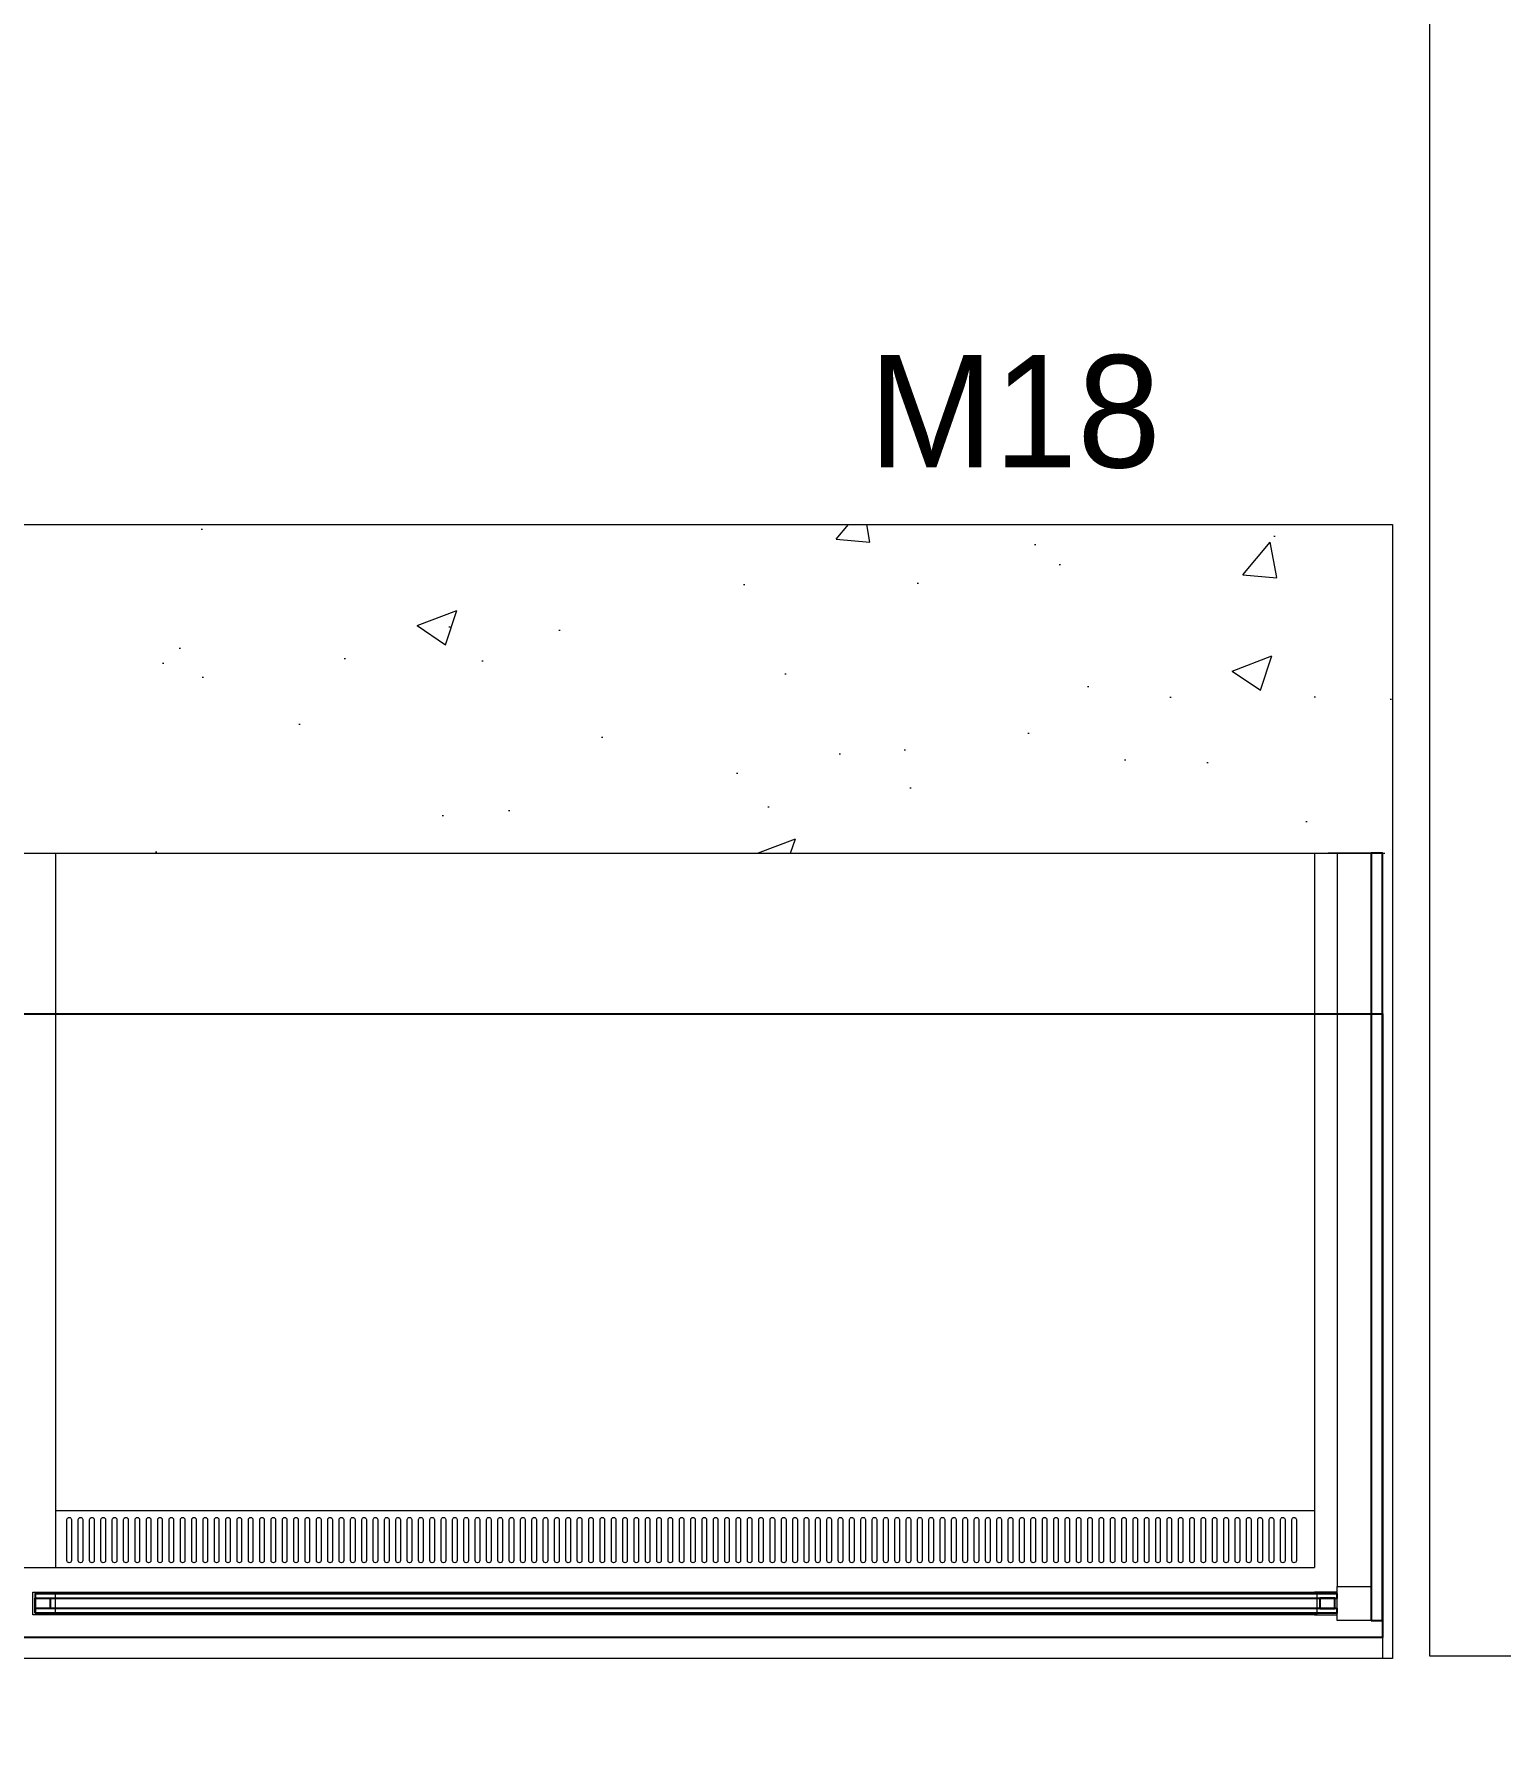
# Model space of a CAD drawing. Header units: centimetres. Extents: x -72470 to -43129, y -18750 to -16337.
# Drawn here: x -62483.6 to -62354.3, y -17311.1 to -17161.1 of the extents above; entities that cross this region are included whole.
import ezdxf

# ---------------------------------------------------------------- set-up
doc = ezdxf.new("R2010")
doc.units = ezdxf.units.CM
doc.header["$MEASUREMENT"] = 0
doc.linetypes.add('DUZ', pattern=[0])
doc.layers.get('0').update_dxf_attribs({"linetype": 'DUZ', "lineweight": 0})
doc.layers.get('Defpoints').update_dxf_attribs({"lineweight": 0})
doc.layers.add('11-021_500-BLOK B-str_zemin_kat$0$2DTARAMA1', color=253, linetype='Continuous')
doc.layers.add('CAM', color=4, linetype='Continuous')
doc.layers.add('M-OLCU-IC', color=155, linetype='Continuous', lineweight=0)
doc.layers.add('TEFRIS', color=30, linetype='Continuous', lineweight=9)
doc.styles.add('ARIAL', font='arial.ttf', dxfattribs={"width": 0.6})
doc.styles.add('TAKSİM', font='GOTHIC.TTF', dxfattribs={"height": 20})
doc.dimstyles.new('E_100', dxfattribs={"dimtxt": 10, "dimasz": 10, "dimexe": 5, "dimexo": 30, "dimgap": 3, "dimtad": 1, "dimtoh": 1, "dimdec": 0, "dimzin": 12, "dimdsep": 46, "dimtxsty": 'ARIAL', "dimblk": 'OBLIQUE', "dimcen": 5, "dimdle": 1, "dimclrt": 256, "dimadec": 0, "dimazin": 3, "dimtfac": 1, "dimtdec": 0, "dimtofl": 0, "dimtmove": 2, "dimatfit": 3, "dimldrblk": 'OBLIQUE', "dimfxl": 5, "dimtolj": 1, "dimtzin": 0, "dimarcsym": 0})

# ---------------------------------------------------------------- blocks, each defined once
blk = doc.blocks.new('_OBLIQUE')
at = {"layer": 'M-OLCU-IC', "linetype": 'ByBlock'}
for p, q in [((-0.5, -0.5), (0.5, 0.5)), ((0, 0), (0, 0))]:
    blk.add_line(p, q, dxfattribs=at)
blk = doc.blocks.new('*D84')
at = {"color": 0, "linetype": 'Continuous', "lineweight": -2, "transparency": 16777216}
for p, q in [((-63025.86, -17334.35), (-63025.86, -17342.57)), ((-61102.81, -17334.35), (-61102.81, -17342.57)), ((-63026.86, -17337.57), (-61101.81, -17337.57))]:
    blk.add_line(p, q, dxfattribs=at)
at = {"layer": 'Defpoints', "color": 0, "linetype": 'Continuous', "transparency": 16777216}
for p in [(-63025.86, -17304.35), (-61102.81, -17304.35), (-61102.81, -17337.57)]:
    blk.add_point(p, dxfattribs=at)
at = {"color": 0, "linetype": 'Continuous', "lineweight": -2, "transparency": 16777216, "xscale": 10, "yscale": 10, "zscale": 10, "rotation": 180}
blk.add_blockref('_OBLIQUE', (-63025.86, -17337.57), dxfattribs=at)
at = {"color": 0, "linetype": 'Continuous', "lineweight": -2, "transparency": 16777216, "xscale": 10, "yscale": 10, "zscale": 10}
blk.add_blockref('_OBLIQUE', (-61102.81, -17337.57), dxfattribs=at)
at = {"linetype": 'Continuous', "transparency": 16777216, "insert": (-62064.34, -17329.46), "char_height": 10, "attachment_point": 5, "style": 'ARIAL'}
blk.add_mtext('\\A1;1923', dxfattribs=at)

msp = doc.modelspace()

# ---------------------------------------------------------------- hatches: boundary and pattern name
h = msp.add_hatch()
h.set_pattern_fill('AR-CONC', color=256, scale=5)
h.set_pattern_definition([(50, (-96.998, -12.02), (35.863009, -3.137607), [3.75, -41.25]), (355, (-96.998, -12.02), (-6.937567, 37.609607), [3, -33]), (100.451444, (-94.01, -12.28), (28.925442, 34.472), [3.18701, -35.057106]), (46.1842, (-97, -2.02), (53.362067, -8.275964), [5.625, -61.875]), (96.63564, (-92.55, -2.71), (46.733097, 48.70593), [4.780517, -52.58569]), (351.18416, (-97, -2.02), (46.733097, 48.70593), [4.5, -49.5]), (21, (-91.998, -4.52), (29.845353, -20.130945), [3.75, -41.25]), (326, (-91.998, -4.52), (12.165767, 36.257502), [3, -33]), (71.451445, (-89.51, -6.198), (42.011119, 16.126558), [3.18701, -35.057106]), (37.5, (-96.998, -12.02), (0.6079928, 16.6446927), [0, -32.6, 0, -33.5, 0, -33.125]), (7.5, (-96.998, -12.02), (13.153477, 19.7205856), [0, -19.1, 0, -31.85, 0, -12.625]), (327.5, (-108.148, -12.02), (26.6911218, -1.1277436), [0, -12.5, 0, -39, 0, -51.75]), (317.5, (-113.148, -12.02), (29.1593085, 5.005249), [0, -16.25, 0, -25.9, 0, -36.75])])
h.paths.add_polyline_path([(-62363.86, -17204.37), (-62487.74, -17204.37), (-62487.74, -17233.37), (-62364.74, -17233.37), (-62364.74, -17301.02), (-62364.74, -17302.52), (-62364.74, -17304.37), (-62363.86, -17304.37)])
at = {"layer": '11-021_500-BLOK B-str_zemin_kat$0$2DTARAMA1'}
h = msp.add_hatch(dxfattribs=at)
h.set_pattern_fill('ANSI33', color=256, scale=100)
h.set_pattern_definition([(45, (-421164.15, -192690.207), (-17.6776695, 17.6776695), []), (45, (-421146.472, -192690.207), (-17.6776695, 17.6776695), [12.5, -6.25])])
edge = h.paths.add_edge_path()
edge.add_arc((-61102.81, -17219.44), 40, 0, 360)
edge = h.paths.add_edge_path()
edge.add_arc((-61942.81, -17219.44), 40, 0, 360)
edge = h.paths.add_edge_path()
edge.add_arc((-62782.81, -17219.44), 40, 0, 360)
edge = h.paths.add_edge_path()
edge.add_arc((-63622.81, -17219.44), 40, 0, 360)
h.paths.add_polyline_path([(-62490.34, -17053.77), (-62316.58, -17053.77), (-62316.58, -17007.82), (-62490.34, -17007.82)], flags=9)
h.paths.add_polyline_path([(-61637.13, -17053.8), (-61463.37, -17053.8), (-61463.37, -17007.82), (-61637.13, -17007.82)], flags=9)
h.paths.add_polyline_path([(-63330.35, -17053.8), (-63175.23, -17053.8), (-63175.23, -17007.82), (-63330.35, -17007.82)], flags=9)
edge = h.paths.add_edge_path()
edge.add_arc((-64462.81, -17219.44), 40, 0, 360)
edge = h.paths.add_edge_path()
edge.add_arc((-62782.81, -18059.44), 40, 0, 360)
edge = h.paths.add_edge_path()
edge.add_arc((-61942.81, -18059.44), 40, 0, 360)
edge = h.paths.add_edge_path()
edge.add_arc((-61102.81, -18059.44), 40, 0, 360)

# ---------------------------------------------------------------- linework, layer by layer
for p, q in [((-62487.74, -17233.37), (-62364.54, -17233.37)), ((-62481.74, -17233.37), (-62481.74, -17296.37)), ((-62370.74, -17233.37), (-62370.74, -17296.37)), ((-62364.74, -17233.37), (-62369.54, -17233.37)), ((-62364.74, -17233.37), (-62369.54, -17233.37)), ((-62365.74, -17233.37), (-62365.74, -17301.02)), ((-62364.74, -17249.37), (-62364.74, -17304.37)), ((-62370.74, -17291.37), (-62481.74, -17291.37)), ((-62487.74, -17296.37), (-62370.74, -17296.37))]:
    msp.add_line(p, q)
at = {"color": 7, "lineweight": 0}
for p, q in [((-62487.74, -17233.37), (-62364.54, -17233.37)), ((-62364.74, -17233.37), (-62369.54, -17233.37)), ((-62364.74, -17233.37), (-62369.54, -17233.37))]:
    msp.add_line(p, q, dxfattribs=at)
for points in [[(-62368.74, -17298.02), (-62365.73, -17298.02), (-62365.73, -17233.37), (-62368.74, -17233.37)], [(-62481.74, -17298.52), (-62370.54, -17298.52), (-62370.54, -17300.52), (-62481.74, -17300.52)]]:
    msp.add_lwpolyline(points, close=True)
for points in [[(-62480.74, -17295.74), (-62480.74, -17292.14, -0.414214), (-62480.54, -17291.94), (-62480.54, -17291.94, -0.414214), (-62480.34, -17292.14), (-62480.34, -17295.74, -0.414214), (-62480.54, -17295.94), (-62480.54, -17295.94, -0.414214)], [(-62479.74, -17295.74), (-62479.74, -17292.14, -0.414214), (-62479.54, -17291.94), (-62479.54, -17291.94, -0.414214), (-62479.34, -17292.14), (-62479.34, -17295.74, -0.414214), (-62479.54, -17295.94), (-62479.54, -17295.94, -0.414214)], [(-62478.74, -17295.74), (-62478.74, -17292.14, -0.414214), (-62478.54, -17291.94), (-62478.54, -17291.94, -0.414214), (-62478.34, -17292.14), (-62478.34, -17295.74, -0.414214), (-62478.54, -17295.94), (-62478.54, -17295.94, -0.414214)], [(-62477.74, -17295.74), (-62477.74, -17292.14, -0.414214), (-62477.54, -17291.94), (-62477.54, -17291.94, -0.414214), (-62477.34, -17292.14), (-62477.34, -17295.74, -0.414214), (-62477.54, -17295.94), (-62477.54, -17295.94, -0.414214)], [(-62476.74, -17295.74), (-62476.74, -17292.14, -0.414214), (-62476.54, -17291.94), (-62476.54, -17291.94, -0.414214), (-62476.34, -17292.14), (-62476.34, -17295.74, -0.414214), (-62476.54, -17295.94), (-62476.54, -17295.94, -0.414214)], [(-62475.74, -17295.74), (-62475.74, -17292.14, -0.414214), (-62475.54, -17291.94), (-62475.54, -17291.94, -0.414214), (-62475.34, -17292.14), (-62475.34, -17295.74, -0.414214), (-62475.54, -17295.94), (-62475.54, -17295.94, -0.414214)], [(-62474.74, -17295.74), (-62474.74, -17292.14, -0.414214), (-62474.54, -17291.94), (-62474.54, -17291.94, -0.414214), (-62474.34, -17292.14), (-62474.34, -17295.74, -0.414214), (-62474.54, -17295.94), (-62474.54, -17295.94, -0.414214)], [(-62473.74, -17295.74), (-62473.74, -17292.14, -0.414214), (-62473.54, -17291.94), (-62473.54, -17291.94, -0.414214), (-62473.34, -17292.14), (-62473.34, -17295.74, -0.414214), (-62473.54, -17295.94), (-62473.54, -17295.94, -0.414214)], [(-62472.74, -17295.74), (-62472.74, -17292.14, -0.414214), (-62472.54, -17291.94), (-62472.54, -17291.94, -0.414214), (-62472.34, -17292.14), (-62472.34, -17295.74, -0.414214), (-62472.54, -17295.94), (-62472.54, -17295.94, -0.414214)], [(-62471.74, -17295.74), (-62471.74, -17292.14, -0.414214), (-62471.54, -17291.94), (-62471.54, -17291.94, -0.414214), (-62471.34, -17292.14), (-62471.34, -17295.74, -0.414214), (-62471.54, -17295.94), (-62471.54, -17295.94, -0.414214)], [(-62470.74, -17295.74), (-62470.74, -17292.14, -0.414214), (-62470.54, -17291.94), (-62470.54, -17291.94, -0.414214), (-62470.34, -17292.14), (-62470.34, -17295.74, -0.414214), (-62470.54, -17295.94), (-62470.54, -17295.94, -0.414214)], [(-62469.74, -17295.74), (-62469.74, -17292.14, -0.414214), (-62469.54, -17291.94), (-62469.54, -17291.94, -0.414214), (-62469.34, -17292.14), (-62469.34, -17295.74, -0.414214), (-62469.54, -17295.94), (-62469.54, -17295.94, -0.414214)], [(-62468.74, -17295.74), (-62468.74, -17292.14, -0.414214), (-62468.54, -17291.94), (-62468.54, -17291.94, -0.414214), (-62468.34, -17292.14), (-62468.34, -17295.74, -0.414214), (-62468.54, -17295.94), (-62468.54, -17295.94, -0.414214)], [(-62467.74, -17295.74), (-62467.74, -17292.14, -0.414214), (-62467.54, -17291.94), (-62467.54, -17291.94, -0.414214), (-62467.34, -17292.14), (-62467.34, -17295.74, -0.414214), (-62467.54, -17295.94), (-62467.54, -17295.94, -0.414214)], [(-62466.74, -17295.74), (-62466.74, -17292.14, -0.414214), (-62466.54, -17291.94), (-62466.54, -17291.94, -0.414214), (-62466.34, -17292.14), (-62466.34, -17295.74, -0.414214), (-62466.54, -17295.94), (-62466.54, -17295.94, -0.414214)], [(-62465.74, -17295.74), (-62465.74, -17292.14, -0.414214), (-62465.54, -17291.94), (-62465.54, -17291.94, -0.414214), (-62465.34, -17292.14), (-62465.34, -17295.74, -0.414214), (-62465.54, -17295.94), (-62465.54, -17295.94, -0.414214)], [(-62464.74, -17295.74), (-62464.74, -17292.14, -0.414214), (-62464.54, -17291.94), (-62464.54, -17291.94, -0.414214), (-62464.34, -17292.14), (-62464.34, -17295.74, -0.414214), (-62464.54, -17295.94), (-62464.54, -17295.94, -0.414214)], [(-62463.74, -17295.74), (-62463.74, -17292.14, -0.414214), (-62463.54, -17291.94), (-62463.54, -17291.94, -0.414214), (-62463.34, -17292.14), (-62463.34, -17295.74, -0.414214), (-62463.54, -17295.94), (-62463.54, -17295.94, -0.414214)], [(-62462.74, -17295.74), (-62462.74, -17292.14, -0.414214), (-62462.54, -17291.94), (-62462.54, -17291.94, -0.414214), (-62462.34, -17292.14), (-62462.34, -17295.74, -0.414214), (-62462.54, -17295.94), (-62462.54, -17295.94, -0.414214)], [(-62461.74, -17295.74), (-62461.74, -17292.14, -0.414214), (-62461.54, -17291.94), (-62461.54, -17291.94, -0.414214), (-62461.34, -17292.14), (-62461.34, -17295.74, -0.414214), (-62461.54, -17295.94), (-62461.54, -17295.94, -0.414214)], [(-62460.74, -17295.74), (-62460.74, -17292.14, -0.414214), (-62460.54, -17291.94), (-62460.54, -17291.94, -0.414214), (-62460.34, -17292.14), (-62460.34, -17295.74, -0.414214), (-62460.54, -17295.94), (-62460.54, -17295.94, -0.414214)], [(-62459.74, -17295.74), (-62459.74, -17292.14, -0.414214), (-62459.54, -17291.94), (-62459.54, -17291.94, -0.414214), (-62459.34, -17292.14), (-62459.34, -17295.74, -0.414214), (-62459.54, -17295.94), (-62459.54, -17295.94, -0.414214)], [(-62458.74, -17295.74), (-62458.74, -17292.14, -0.414214), (-62458.54, -17291.94), (-62458.54, -17291.94, -0.414214), (-62458.34, -17292.14), (-62458.34, -17295.74, -0.414214), (-62458.54, -17295.94), (-62458.54, -17295.94, -0.414214)], [(-62457.74, -17295.74), (-62457.74, -17292.14, -0.414214), (-62457.54, -17291.94), (-62457.54, -17291.94, -0.414214), (-62457.34, -17292.14), (-62457.34, -17295.74, -0.414214), (-62457.54, -17295.94), (-62457.54, -17295.94, -0.414214)], [(-62456.74, -17295.74), (-62456.74, -17292.14, -0.414214), (-62456.54, -17291.94), (-62456.54, -17291.94, -0.414214), (-62456.34, -17292.14), (-62456.34, -17295.74, -0.414214), (-62456.54, -17295.94), (-62456.54, -17295.94, -0.414214)], [(-62455.74, -17295.74), (-62455.74, -17292.14, -0.414214), (-62455.54, -17291.94), (-62455.54, -17291.94, -0.414214), (-62455.34, -17292.14), (-62455.34, -17295.74, -0.414214), (-62455.54, -17295.94), (-62455.54, -17295.94, -0.414214)], [(-62454.74, -17295.74), (-62454.74, -17292.14, -0.414214), (-62454.54, -17291.94), (-62454.54, -17291.94, -0.414214), (-62454.34, -17292.14), (-62454.34, -17295.74, -0.414214), (-62454.54, -17295.94), (-62454.54, -17295.94, -0.414214)], [(-62453.74, -17295.74), (-62453.74, -17292.14, -0.414214), (-62453.54, -17291.94), (-62453.54, -17291.94, -0.414214), (-62453.34, -17292.14), (-62453.34, -17295.74, -0.414214), (-62453.54, -17295.94), (-62453.54, -17295.94, -0.414214)], [(-62452.74, -17295.74), (-62452.74, -17292.14, -0.414214), (-62452.54, -17291.94), (-62452.54, -17291.94, -0.414214), (-62452.34, -17292.14), (-62452.34, -17295.74, -0.414214), (-62452.54, -17295.94), (-62452.54, -17295.94, -0.414214)], [(-62451.74, -17295.74), (-62451.74, -17292.14, -0.414214), (-62451.54, -17291.94), (-62451.54, -17291.94, -0.414214), (-62451.34, -17292.14), (-62451.34, -17295.74, -0.414214), (-62451.54, -17295.94), (-62451.54, -17295.94, -0.414214)], [(-62450.74, -17295.74), (-62450.74, -17292.14, -0.414214), (-62450.54, -17291.94), (-62450.54, -17291.94, -0.414214), (-62450.34, -17292.14), (-62450.34, -17295.74, -0.414214), (-62450.54, -17295.94), (-62450.54, -17295.94, -0.414214)], [(-62449.74, -17295.74), (-62449.74, -17292.14, -0.414214), (-62449.54, -17291.94), (-62449.54, -17291.94, -0.414214), (-62449.34, -17292.14), (-62449.34, -17295.74, -0.414214), (-62449.54, -17295.94), (-62449.54, -17295.94, -0.414214)], [(-62448.74, -17295.74), (-62448.74, -17292.14, -0.414214), (-62448.54, -17291.94), (-62448.54, -17291.94, -0.414214), (-62448.34, -17292.14), (-62448.34, -17295.74, -0.414214), (-62448.54, -17295.94), (-62448.54, -17295.94, -0.414214)], [(-62447.74, -17295.74), (-62447.74, -17292.14, -0.414214), (-62447.54, -17291.94), (-62447.54, -17291.94, -0.414214), (-62447.34, -17292.14), (-62447.34, -17295.74, -0.414214), (-62447.54, -17295.94), (-62447.54, -17295.94, -0.414214)], [(-62446.74, -17295.74), (-62446.74, -17292.14, -0.414214), (-62446.54, -17291.94), (-62446.54, -17291.94, -0.414214), (-62446.34, -17292.14), (-62446.34, -17295.74, -0.414214), (-62446.54, -17295.94), (-62446.54, -17295.94, -0.414214)], [(-62445.74, -17295.74), (-62445.74, -17292.14, -0.414214), (-62445.54, -17291.94), (-62445.54, -17291.94, -0.414214), (-62445.34, -17292.14), (-62445.34, -17295.74, -0.414214), (-62445.54, -17295.94), (-62445.54, -17295.94, -0.414214)], [(-62444.74, -17295.74), (-62444.74, -17292.14, -0.414214), (-62444.54, -17291.94), (-62444.54, -17291.94, -0.414214), (-62444.34, -17292.14), (-62444.34, -17295.74, -0.414214), (-62444.54, -17295.94), (-62444.54, -17295.94, -0.414214)], [(-62443.74, -17295.74), (-62443.74, -17292.14, -0.414214), (-62443.54, -17291.94), (-62443.54, -17291.94, -0.414214), (-62443.34, -17292.14), (-62443.34, -17295.74, -0.414214), (-62443.54, -17295.94), (-62443.54, -17295.94, -0.414214)], [(-62442.74, -17295.74), (-62442.74, -17292.14, -0.414214), (-62442.54, -17291.94), (-62442.54, -17291.94, -0.414214), (-62442.34, -17292.14), (-62442.34, -17295.74, -0.414214), (-62442.54, -17295.94), (-62442.54, -17295.94, -0.414214)], [(-62441.74, -17295.74), (-62441.74, -17292.14, -0.414214), (-62441.54, -17291.94), (-62441.54, -17291.94, -0.414214), (-62441.34, -17292.14), (-62441.34, -17295.74, -0.414214), (-62441.54, -17295.94), (-62441.54, -17295.94, -0.414214)], [(-62440.74, -17295.74), (-62440.74, -17292.14, -0.414214), (-62440.54, -17291.94), (-62440.54, -17291.94, -0.414214), (-62440.34, -17292.14), (-62440.34, -17295.74, -0.414214), (-62440.54, -17295.94), (-62440.54, -17295.94, -0.414214)], [(-62439.74, -17295.74), (-62439.74, -17292.14, -0.414214), (-62439.54, -17291.94), (-62439.54, -17291.94, -0.414214), (-62439.34, -17292.14), (-62439.34, -17295.74, -0.414214), (-62439.54, -17295.94), (-62439.54, -17295.94, -0.414214)], [(-62438.74, -17295.74), (-62438.74, -17292.14, -0.414214), (-62438.54, -17291.94), (-62438.54, -17291.94, -0.414214), (-62438.34, -17292.14), (-62438.34, -17295.74, -0.414214), (-62438.54, -17295.94), (-62438.54, -17295.94, -0.414214)], [(-62437.74, -17295.74), (-62437.74, -17292.14, -0.414214), (-62437.54, -17291.94), (-62437.54, -17291.94, -0.414214), (-62437.34, -17292.14), (-62437.34, -17295.74, -0.414214), (-62437.54, -17295.94), (-62437.54, -17295.94, -0.414214)], [(-62436.74, -17295.74), (-62436.74, -17292.14, -0.414214), (-62436.54, -17291.94), (-62436.54, -17291.94, -0.414214), (-62436.34, -17292.14), (-62436.34, -17295.74, -0.414214), (-62436.54, -17295.94), (-62436.54, -17295.94, -0.414214)], [(-62435.74, -17295.74), (-62435.74, -17292.14, -0.414214), (-62435.54, -17291.94), (-62435.54, -17291.94, -0.414214), (-62435.34, -17292.14), (-62435.34, -17295.74, -0.414214), (-62435.54, -17295.94), (-62435.54, -17295.94, -0.414214)], [(-62434.74, -17295.74), (-62434.74, -17292.14, -0.414214), (-62434.54, -17291.94), (-62434.54, -17291.94, -0.414214), (-62434.34, -17292.14), (-62434.34, -17295.74, -0.414214), (-62434.54, -17295.94), (-62434.54, -17295.94, -0.414214)], [(-62433.74, -17295.74), (-62433.74, -17292.14, -0.414214), (-62433.54, -17291.94), (-62433.54, -17291.94, -0.414214), (-62433.34, -17292.14), (-62433.34, -17295.74, -0.414214), (-62433.54, -17295.94), (-62433.54, -17295.94, -0.414214)], [(-62432.74, -17295.74), (-62432.74, -17292.14, -0.414214), (-62432.54, -17291.94), (-62432.54, -17291.94, -0.414214), (-62432.34, -17292.14), (-62432.34, -17295.74, -0.414214), (-62432.54, -17295.94), (-62432.54, -17295.94, -0.414214)], [(-62431.74, -17295.74), (-62431.74, -17292.14, -0.414214), (-62431.54, -17291.94), (-62431.54, -17291.94, -0.414214), (-62431.34, -17292.14), (-62431.34, -17295.74, -0.414214), (-62431.54, -17295.94), (-62431.54, -17295.94, -0.414214)], [(-62430.74, -17295.74), (-62430.74, -17292.14, -0.414214), (-62430.54, -17291.94), (-62430.54, -17291.94, -0.414214), (-62430.34, -17292.14), (-62430.34, -17295.74, -0.414214), (-62430.54, -17295.94), (-62430.54, -17295.94, -0.414214)], [(-62429.74, -17295.74), (-62429.74, -17292.14, -0.414214), (-62429.54, -17291.94), (-62429.54, -17291.94, -0.414214), (-62429.34, -17292.14), (-62429.34, -17295.74, -0.414214), (-62429.54, -17295.94), (-62429.54, -17295.94, -0.414214)], [(-62428.74, -17295.74), (-62428.74, -17292.14, -0.414214), (-62428.54, -17291.94), (-62428.54, -17291.94, -0.414214), (-62428.34, -17292.14), (-62428.34, -17295.74, -0.414214), (-62428.54, -17295.94), (-62428.54, -17295.94, -0.414214)], [(-62427.74, -17295.74), (-62427.74, -17292.14, -0.414214), (-62427.54, -17291.94), (-62427.54, -17291.94, -0.414214), (-62427.34, -17292.14), (-62427.34, -17295.74, -0.414214), (-62427.54, -17295.94), (-62427.54, -17295.94, -0.414214)], [(-62426.74, -17295.74), (-62426.74, -17292.14, -0.414214), (-62426.54, -17291.94), (-62426.54, -17291.94, -0.414214), (-62426.34, -17292.14), (-62426.34, -17295.74, -0.414214), (-62426.54, -17295.94), (-62426.54, -17295.94, -0.414214)], [(-62425.74, -17295.74), (-62425.74, -17292.14, -0.414214), (-62425.54, -17291.94), (-62425.54, -17291.94, -0.414214), (-62425.34, -17292.14), (-62425.34, -17295.74, -0.414214), (-62425.54, -17295.94), (-62425.54, -17295.94, -0.414214)], [(-62424.74, -17295.74), (-62424.74, -17292.14, -0.414214), (-62424.54, -17291.94), (-62424.54, -17291.94, -0.414214), (-62424.34, -17292.14), (-62424.34, -17295.74, -0.414214), (-62424.54, -17295.94), (-62424.54, -17295.94, -0.414214)], [(-62423.74, -17295.74), (-62423.74, -17292.14, -0.414214), (-62423.54, -17291.94), (-62423.54, -17291.94, -0.414214), (-62423.34, -17292.14), (-62423.34, -17295.74, -0.414214), (-62423.54, -17295.94), (-62423.54, -17295.94, -0.414214)], [(-62422.74, -17295.74), (-62422.74, -17292.14, -0.414214), (-62422.54, -17291.94), (-62422.54, -17291.94, -0.414214), (-62422.34, -17292.14), (-62422.34, -17295.74, -0.414214), (-62422.54, -17295.94), (-62422.54, -17295.94, -0.414214)], [(-62421.74, -17295.74), (-62421.74, -17292.14, -0.414214), (-62421.54, -17291.94), (-62421.54, -17291.94, -0.414214), (-62421.34, -17292.14), (-62421.34, -17295.74, -0.414214), (-62421.54, -17295.94), (-62421.54, -17295.94, -0.414214)], [(-62420.74, -17295.74), (-62420.74, -17292.14, -0.414214), (-62420.54, -17291.94), (-62420.54, -17291.94, -0.414214), (-62420.34, -17292.14), (-62420.34, -17295.74, -0.414214), (-62420.54, -17295.94), (-62420.54, -17295.94, -0.414214)], [(-62419.74, -17295.74), (-62419.74, -17292.14, -0.414214), (-62419.54, -17291.94), (-62419.54, -17291.94, -0.414214), (-62419.34, -17292.14), (-62419.34, -17295.74, -0.414214), (-62419.54, -17295.94), (-62419.54, -17295.94, -0.414214)], [(-62418.74, -17295.74), (-62418.74, -17292.14, -0.414214), (-62418.54, -17291.94), (-62418.54, -17291.94, -0.414214), (-62418.34, -17292.14), (-62418.34, -17295.74, -0.414214), (-62418.54, -17295.94), (-62418.54, -17295.94, -0.414214)], [(-62417.74, -17295.74), (-62417.74, -17292.14, -0.414214), (-62417.54, -17291.94), (-62417.54, -17291.94, -0.414214), (-62417.34, -17292.14), (-62417.34, -17295.74, -0.414214), (-62417.54, -17295.94), (-62417.54, -17295.94, -0.414214)], [(-62416.74, -17295.74), (-62416.74, -17292.14, -0.414214), (-62416.54, -17291.94), (-62416.54, -17291.94, -0.414214), (-62416.34, -17292.14), (-62416.34, -17295.74, -0.414214), (-62416.54, -17295.94), (-62416.54, -17295.94, -0.414214)], [(-62415.74, -17295.74), (-62415.74, -17292.14, -0.414214), (-62415.54, -17291.94), (-62415.54, -17291.94, -0.414214), (-62415.34, -17292.14), (-62415.34, -17295.74, -0.414214), (-62415.54, -17295.94), (-62415.54, -17295.94, -0.414214)], [(-62414.74, -17295.74), (-62414.74, -17292.14, -0.414214), (-62414.54, -17291.94), (-62414.54, -17291.94, -0.414214), (-62414.34, -17292.14), (-62414.34, -17295.74, -0.414214), (-62414.54, -17295.94), (-62414.54, -17295.94, -0.414214)], [(-62413.74, -17295.74), (-62413.74, -17292.14, -0.414214), (-62413.54, -17291.94), (-62413.54, -17291.94, -0.414214), (-62413.34, -17292.14), (-62413.34, -17295.74, -0.414214), (-62413.54, -17295.94), (-62413.54, -17295.94, -0.414214)], [(-62412.74, -17295.74), (-62412.74, -17292.14, -0.414214), (-62412.54, -17291.94), (-62412.54, -17291.94, -0.414214), (-62412.34, -17292.14), (-62412.34, -17295.74, -0.414214), (-62412.54, -17295.94), (-62412.54, -17295.94, -0.414214)], [(-62411.74, -17295.74), (-62411.74, -17292.14, -0.414214), (-62411.54, -17291.94), (-62411.54, -17291.94, -0.414214), (-62411.34, -17292.14), (-62411.34, -17295.74, -0.414214), (-62411.54, -17295.94), (-62411.54, -17295.94, -0.414214)], [(-62410.74, -17295.74), (-62410.74, -17292.14, -0.414214), (-62410.54, -17291.94), (-62410.54, -17291.94, -0.414214), (-62410.34, -17292.14), (-62410.34, -17295.74, -0.414214), (-62410.54, -17295.94), (-62410.54, -17295.94, -0.414214)], [(-62409.74, -17295.74), (-62409.74, -17292.14, -0.414214), (-62409.54, -17291.94), (-62409.54, -17291.94, -0.414214), (-62409.34, -17292.14), (-62409.34, -17295.74, -0.414214), (-62409.54, -17295.94), (-62409.54, -17295.94, -0.414214)], [(-62408.74, -17295.74), (-62408.74, -17292.14, -0.414214), (-62408.54, -17291.94), (-62408.54, -17291.94, -0.414214), (-62408.34, -17292.14), (-62408.34, -17295.74, -0.414214), (-62408.54, -17295.94), (-62408.54, -17295.94, -0.414214)], [(-62407.74, -17295.74), (-62407.74, -17292.14, -0.414214), (-62407.54, -17291.94), (-62407.54, -17291.94, -0.414214), (-62407.34, -17292.14), (-62407.34, -17295.74, -0.414214), (-62407.54, -17295.94), (-62407.54, -17295.94, -0.414214)], [(-62406.74, -17295.74), (-62406.74, -17292.14, -0.414214), (-62406.54, -17291.94), (-62406.54, -17291.94, -0.414214), (-62406.34, -17292.14), (-62406.34, -17295.74, -0.414214), (-62406.54, -17295.94), (-62406.54, -17295.94, -0.414214)], [(-62405.74, -17295.74), (-62405.74, -17292.14, -0.414214), (-62405.54, -17291.94), (-62405.54, -17291.94, -0.414214), (-62405.34, -17292.14), (-62405.34, -17295.74, -0.414214), (-62405.54, -17295.94), (-62405.54, -17295.94, -0.414214)], [(-62404.74, -17295.74), (-62404.74, -17292.14, -0.414214), (-62404.54, -17291.94), (-62404.54, -17291.94, -0.414214), (-62404.34, -17292.14), (-62404.34, -17295.74, -0.414214), (-62404.54, -17295.94), (-62404.54, -17295.94, -0.414214)], [(-62403.74, -17295.74), (-62403.74, -17292.14, -0.414214), (-62403.54, -17291.94), (-62403.54, -17291.94, -0.414214), (-62403.34, -17292.14), (-62403.34, -17295.74, -0.414214), (-62403.54, -17295.94), (-62403.54, -17295.94, -0.414214)], [(-62402.74, -17295.74), (-62402.74, -17292.14, -0.414214), (-62402.54, -17291.94), (-62402.54, -17291.94, -0.414214), (-62402.34, -17292.14), (-62402.34, -17295.74, -0.414214), (-62402.54, -17295.94), (-62402.54, -17295.94, -0.414214)], [(-62401.74, -17295.74), (-62401.74, -17292.14, -0.414214), (-62401.54, -17291.94), (-62401.54, -17291.94, -0.414214), (-62401.34, -17292.14), (-62401.34, -17295.74, -0.414214), (-62401.54, -17295.94), (-62401.54, -17295.94, -0.414214)], [(-62400.74, -17295.74), (-62400.74, -17292.14, -0.414214), (-62400.54, -17291.94), (-62400.54, -17291.94, -0.414214), (-62400.34, -17292.14), (-62400.34, -17295.74, -0.414214), (-62400.54, -17295.94), (-62400.54, -17295.94, -0.414214)], [(-62399.74, -17295.74), (-62399.74, -17292.14, -0.414214), (-62399.54, -17291.94), (-62399.54, -17291.94, -0.414214), (-62399.34, -17292.14), (-62399.34, -17295.74, -0.414214), (-62399.54, -17295.94), (-62399.54, -17295.94, -0.414214)], [(-62398.74, -17295.74), (-62398.74, -17292.14, -0.414214), (-62398.54, -17291.94), (-62398.54, -17291.94, -0.414214), (-62398.34, -17292.14), (-62398.34, -17295.74, -0.414214), (-62398.54, -17295.94), (-62398.54, -17295.94, -0.414214)], [(-62397.74, -17295.74), (-62397.74, -17292.14, -0.414214), (-62397.54, -17291.94), (-62397.54, -17291.94, -0.414214), (-62397.34, -17292.14), (-62397.34, -17295.74, -0.414214), (-62397.54, -17295.94), (-62397.54, -17295.94, -0.414214)], [(-62396.74, -17295.74), (-62396.74, -17292.14, -0.414214), (-62396.54, -17291.94), (-62396.54, -17291.94, -0.414214), (-62396.34, -17292.14), (-62396.34, -17295.74, -0.414214), (-62396.54, -17295.94), (-62396.54, -17295.94, -0.414214)], [(-62395.74, -17295.74), (-62395.74, -17292.14, -0.414214), (-62395.54, -17291.94), (-62395.54, -17291.94, -0.414214), (-62395.34, -17292.14), (-62395.34, -17295.74, -0.414214), (-62395.54, -17295.94), (-62395.54, -17295.94, -0.414214)], [(-62394.74, -17295.74), (-62394.74, -17292.14, -0.414214), (-62394.54, -17291.94), (-62394.54, -17291.94, -0.414214), (-62394.34, -17292.14), (-62394.34, -17295.74, -0.414214), (-62394.54, -17295.94), (-62394.54, -17295.94, -0.414214)], [(-62393.74, -17295.74), (-62393.74, -17292.14, -0.414214), (-62393.54, -17291.94), (-62393.54, -17291.94, -0.414214), (-62393.34, -17292.14), (-62393.34, -17295.74, -0.414214), (-62393.54, -17295.94), (-62393.54, -17295.94, -0.414214)], [(-62392.74, -17295.74), (-62392.74, -17292.14, -0.414214), (-62392.54, -17291.94), (-62392.54, -17291.94, -0.414214), (-62392.34, -17292.14), (-62392.34, -17295.74, -0.414214), (-62392.54, -17295.94), (-62392.54, -17295.94, -0.414214)], [(-62391.74, -17295.74), (-62391.74, -17292.14, -0.414214), (-62391.54, -17291.94), (-62391.54, -17291.94, -0.414214), (-62391.34, -17292.14), (-62391.34, -17295.74, -0.414214), (-62391.54, -17295.94), (-62391.54, -17295.94, -0.414214)], [(-62390.74, -17295.74), (-62390.74, -17292.14, -0.414214), (-62390.54, -17291.94), (-62390.54, -17291.94, -0.414214), (-62390.34, -17292.14), (-62390.34, -17295.74, -0.414214), (-62390.54, -17295.94), (-62390.54, -17295.94, -0.414214)], [(-62389.74, -17295.74), (-62389.74, -17292.14, -0.414214), (-62389.54, -17291.94), (-62389.54, -17291.94, -0.414214), (-62389.34, -17292.14), (-62389.34, -17295.74, -0.414214), (-62389.54, -17295.94), (-62389.54, -17295.94, -0.414214)], [(-62388.74, -17295.74), (-62388.74, -17292.14, -0.414214), (-62388.54, -17291.94), (-62388.54, -17291.94, -0.414214), (-62388.34, -17292.14), (-62388.34, -17295.74, -0.414214), (-62388.54, -17295.94), (-62388.54, -17295.94, -0.414214)], [(-62387.74, -17295.74), (-62387.74, -17292.14, -0.414214), (-62387.54, -17291.94), (-62387.54, -17291.94, -0.414214), (-62387.34, -17292.14), (-62387.34, -17295.74, -0.414214), (-62387.54, -17295.94), (-62387.54, -17295.94, -0.414214)], [(-62386.74, -17295.74), (-62386.74, -17292.14, -0.414214), (-62386.54, -17291.94), (-62386.54, -17291.94, -0.414214), (-62386.34, -17292.14), (-62386.34, -17295.74, -0.414214), (-62386.54, -17295.94), (-62386.54, -17295.94, -0.414214)], [(-62385.74, -17295.74), (-62385.74, -17292.14, -0.414214), (-62385.54, -17291.94), (-62385.54, -17291.94, -0.414214), (-62385.34, -17292.14), (-62385.34, -17295.74, -0.414214), (-62385.54, -17295.94), (-62385.54, -17295.94, -0.414214)], [(-62384.74, -17295.74), (-62384.74, -17292.14, -0.414214), (-62384.54, -17291.94), (-62384.54, -17291.94, -0.414214), (-62384.34, -17292.14), (-62384.34, -17295.74, -0.414214), (-62384.54, -17295.94), (-62384.54, -17295.94, -0.414214)], [(-62383.74, -17295.74), (-62383.74, -17292.14, -0.414214), (-62383.54, -17291.94), (-62383.54, -17291.94, -0.414214), (-62383.34, -17292.14), (-62383.34, -17295.74, -0.414214), (-62383.54, -17295.94), (-62383.54, -17295.94, -0.414214)], [(-62382.74, -17295.74), (-62382.74, -17292.14, -0.414214), (-62382.54, -17291.94), (-62382.54, -17291.94, -0.414214), (-62382.34, -17292.14), (-62382.34, -17295.74, -0.414214), (-62382.54, -17295.94), (-62382.54, -17295.94, -0.414214)], [(-62381.74, -17295.74), (-62381.74, -17292.14, -0.414214), (-62381.54, -17291.94), (-62381.54, -17291.94, -0.414214), (-62381.34, -17292.14), (-62381.34, -17295.74, -0.414214), (-62381.54, -17295.94), (-62381.54, -17295.94, -0.414214)], [(-62380.74, -17295.74), (-62380.74, -17292.14, -0.414214), (-62380.54, -17291.94), (-62380.54, -17291.94, -0.414214), (-62380.34, -17292.14), (-62380.34, -17295.74, -0.414214), (-62380.54, -17295.94), (-62380.54, -17295.94, -0.414214)], [(-62379.74, -17295.74), (-62379.74, -17292.14, -0.414214), (-62379.54, -17291.94), (-62379.54, -17291.94, -0.414214), (-62379.34, -17292.14), (-62379.34, -17295.74, -0.414214), (-62379.54, -17295.94), (-62379.54, -17295.94, -0.414214)], [(-62378.74, -17295.74), (-62378.74, -17292.14, -0.414214), (-62378.54, -17291.94), (-62378.54, -17291.94, -0.414214), (-62378.34, -17292.14), (-62378.34, -17295.74, -0.414214), (-62378.54, -17295.94), (-62378.54, -17295.94, -0.414214)], [(-62377.74, -17295.74), (-62377.74, -17292.14, -0.414214), (-62377.54, -17291.94), (-62377.54, -17291.94, -0.414214), (-62377.34, -17292.14), (-62377.34, -17295.74, -0.414214), (-62377.54, -17295.94), (-62377.54, -17295.94, -0.414214)], [(-62376.74, -17295.74), (-62376.74, -17292.14, -0.414214), (-62376.54, -17291.94), (-62376.54, -17291.94, -0.414214), (-62376.34, -17292.14), (-62376.34, -17295.74, -0.414214), (-62376.54, -17295.94), (-62376.54, -17295.94, -0.414214)], [(-62375.74, -17295.74), (-62375.74, -17292.14, -0.414214), (-62375.54, -17291.94), (-62375.54, -17291.94, -0.414214), (-62375.34, -17292.14), (-62375.34, -17295.74, -0.414214), (-62375.54, -17295.94), (-62375.54, -17295.94, -0.414214)], [(-62374.74, -17295.74), (-62374.74, -17292.14, -0.414214), (-62374.54, -17291.94), (-62374.54, -17291.94, -0.414214), (-62374.34, -17292.14), (-62374.34, -17295.74, -0.414214), (-62374.54, -17295.94), (-62374.54, -17295.94, -0.414214)], [(-62373.74, -17295.74), (-62373.74, -17292.14, -0.414214), (-62373.54, -17291.94), (-62373.54, -17291.94, -0.414214), (-62373.34, -17292.14), (-62373.34, -17295.74, -0.414214), (-62373.54, -17295.94), (-62373.54, -17295.94, -0.414214)], [(-62372.74, -17295.74), (-62372.74, -17292.14, -0.414214), (-62372.54, -17291.94), (-62372.54, -17291.94, -0.414214), (-62372.34, -17292.14), (-62372.34, -17295.74, -0.414214), (-62372.54, -17295.94), (-62372.54, -17295.94, -0.414214)]]:
    msp.add_lwpolyline(points, format="xyb", close=True)
for points in [[(-62481.74, -17300.42), (-62481.74, -17300.52), (-62483.74, -17300.52), (-62483.74, -17298.52), (-62481.74, -17298.52), (-62481.74, -17298.62)], [(-62370.74, -17300.42), (-62370.74, -17300.52), (-62368.74, -17300.52), (-62368.74, -17298.52), (-62370.74, -17298.52), (-62370.74, -17298.62)], [(-62365.74, -17301.02), (-62368.74, -17301.02), (-62368.74, -17298.02), (-62365.74, -17298.02), (-62365.74, -17301.02)]]:
    msp.add_lwpolyline(points)
at = {"layer": 'CAM'}
for points in [[(-62365.74, -17301.02), (-62364.74, -17301.02), (-62364.74, -17233.37), (-62365.74, -17233.37)], [(-62487.74, -17247.52), (-62364.74, -17247.52), (-62364.74, -17302.52), (-62487.74, -17302.52)], [(-62483.54, -17299.07), (-62482.21, -17299.07), (-62482.21, -17299.97), (-62483.54, -17299.97)], [(-62368.94, -17299.07), (-62370.28, -17299.07), (-62370.28, -17299.97), (-62368.94, -17299.97)]]:
    msp.add_lwpolyline(points, close=True, dxfattribs=at)
msp.add_lwpolyline([(-62483.54, -17298.67), (-62483.54, -17300.37), (-62368.74, -17300.37), (-62368.74, -17299.97), (-62483.54, -17299.97), (-62483.54, -17300.37), (-62483.54, -17299.97), (-62483.54, -17299.07), (-62368.74, -17299.07), (-62368.74, -17298.67), (-62483.54, -17298.67), (-62483.54, -17300.37)], dxfattribs=at)
at = {"layer": 'TEFRIS', "color": 0, "linetype": 'Continuous'}
for p, q in [((-62360.58, -17304.18), (-62360.58, -16800.96)), ((-61107.84, -17304.16), (-62360.58, -17304.18))]:
    msp.add_line(p, q, dxfattribs=at)
msp.add_lwpolyline([(-62487.74, -17204.37), (-62363.86, -17204.37), (-62363.86, -17304.37), (-62487.74, -17304.37)], close=True, dxfattribs=at)

# ---------------------------------------------------------------- texts
at = {"style": 'TAKSİM'}
msp.add_text('M18', height=9.9, dxfattribs=at).set_placement((-62410.05, -17199.35, 0))

# ---------------------------------------------------------------- dimensions: what is measured, and where the dimension line sits
at = {"color": 0, "linetype": 'Continuous'}
dim = msp.add_linear_dim(base=(-61102.81, -17337.57), p1=(-63025.86, -17304.35), p2=(-61102.81, -17304.35), dimstyle='E_100', dxfattribs=at)
dim.commit()
dim.dimension.update_dxf_attribs({"geometry": '*D84', "text_midpoint": (-62064.34, -17329.46)})

doc.saveas('drawing.dxf')
